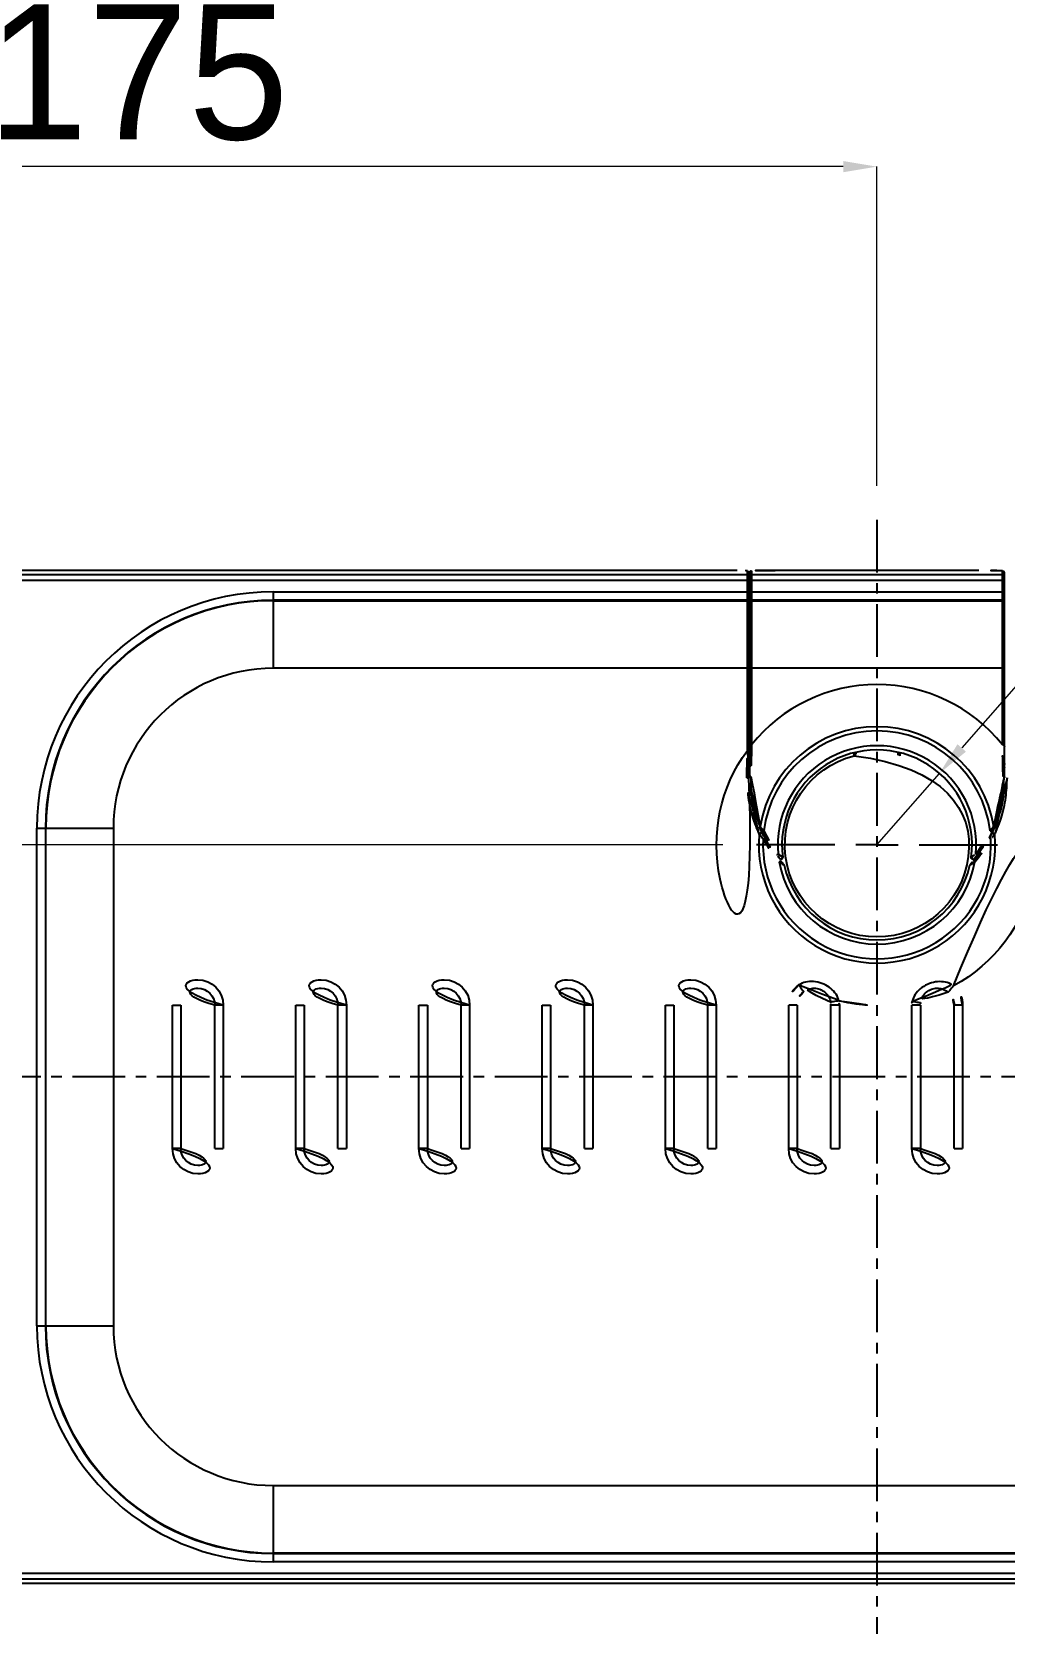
# Model space of a CAD drawing. Extents: x 16296660632 to 16296674943, y -37409619871 to -37409617133.
# Drawn here: x 16296674210 to 16296674325.2, y -37409617458.1 to -37409617268.4 of the extents above; entities that cross this region are included whole.
import ezdxf

# ---------------------------------------------------------------- set-up
doc = ezdxf.new("R2010")
doc.units = 0
doc.header["$LTSCALE"] = 10
doc.header["$MEASUREMENT"] = 0
doc.header["$PDMODE"] = 3
doc.header["$PDSIZE"] = -10
doc.linetypes.add('CENTER', pattern=[2, 1.25, -0.25, 0.25, -0.25])
doc.layers.get('0').update_dxf_attribs({"linetype": 'CONTINUOUS'})
doc.layers.get('DEFPOINTS').update_dxf_attribs({"linetype": 'CONTINUOUS'})
doc.styles.add('Daelim Dimension', font='\x7f\x7f\x7f\x7f.TTF')
doc.dimstyles.new('DEFAULT', dxfattribs={"dimscale": 2, "dimtxt": 2, "dimasz": 2, "dimexe": 0, "dimexo": 2, "dimgap": 1, "dimtad": 1, "dimdec": 1, "dimzin": 9, "dimdsep": 46, "dimtxsty": 'Daelim Dimension', "dimcen": 0.5, "dimclrd": 252, "dimclre": 252, "dimclrt": 3, "dimadec": 1, "dimazin": 0, "dimtfac": 1, "dimtdec": 1, "dimtix": 1, "dimtmove": 0, "dimatfit": 3, "dimfxl": 0, "dimtolj": 1, "dimtzin": 1, "dimlwd": 9, "dimlwe": 9, "dimarcsym": 0})

# ---------------------------------------------------------------- blocks, each defined once
blk = doc.blocks.new('*D10')
at = {"color": 5, "lineweight": 9, "ltscale": 0.5}
for p, q in [((16296674079.221901, -37409617332.174347), (16296674079.221901, -37409617268.644524)), ((16296674161.03783, -37409617332.174347), (16296674079.221901, -37409617332.174347)), ((16296674079.221901, -37409617360.685577), (16296674079.221901, -37409617336.174347)), ((16296674291.77998, -37409617364.685577), (16296674079.221901, -37409617364.685577))]:
    blk.add_line(p, q, dxfattribs=at)
at = {"color": 5, "ltscale": 0.5}
for points in [[(16296674078.555229, -37409617336.174347), (16296674079.888571, -37409617336.174347), (16296674079.221901, -37409617332.174347)], [(16296674078.555229, -37409617360.685577), (16296674079.888571, -37409617360.685577), (16296674079.221901, -37409617364.685577)]]:
    blk.add_solid(points, dxfattribs=at)
at = {"layer": 'DEFPOINTS', "color": 0, "ltscale": 0.5}
for p in [(16296674079.221901, -37409617332.174347), (16296674165.03783, -37409617332.174347), (16296674295.77998, -37409617364.685577)]:
    blk.add_point(p, dxfattribs=at)
at = {"color": 7, "ltscale": 0.5, "insert": (16296674058.978701, -37409617293.37413), "char_height": 16, "attachment_point": 2, "rotation": 90, "style": 'Daelim Dimension'}
blk.add_mtext('\\A1;32.5', dxfattribs=at)
blk = doc.blocks.new('*D11')
at = {"color": 5, "lineweight": 9, "ltscale": 0.5}
for p, q in [((16296674135.0424, -37409617358.169769), (16296674135.0424, -37409617284.343979)), ((16296674306.02998, -37409617284.343979), (16296674139.0424, -37409617284.343979)), ((16296674310.02998, -37409617322.165466), (16296674310.02998, -37409617284.343979))]:
    blk.add_line(p, q, dxfattribs=at)
at = {"color": 5, "ltscale": 0.5}
for points in [[(16296674139.0424, -37409617283.677307), (16296674139.0424, -37409617285.010643), (16296674135.0424, -37409617284.343979)], [(16296674306.02998, -37409617283.677307), (16296674306.02998, -37409617285.010643), (16296674310.02998, -37409617284.343979)]]:
    blk.add_solid(points, dxfattribs=at)
at = {"layer": 'DEFPOINTS', "color": 0, "ltscale": 0.5}
for p in [(16296674135.0424, -37409617284.343979), (16296674310.02998, -37409617326.165466), (16296674135.0424, -37409617362.169769)]:
    blk.add_point(p, dxfattribs=at)
at = {"color": 7, "ltscale": 0.5, "insert": (16296674222.53619, -37409617265.107933), "char_height": 16, "attachment_point": 2, "style": 'Daelim Dimension'}
blk.add_mtext('\\A1;175', dxfattribs=at)
blk = doc.blocks.new('*D13')
at = {"color": 5, "lineweight": 9, "ltscale": 0.5}
for p, q in [((16296674391.769091, -37409617271.097847), (16296674320.061729, -37409617353.199654)), ((16296674310.029961, -37409617364.685577), (16296674317.43045, -37409617356.212341))]:
    blk.add_line(p, q, dxfattribs=at)
at = {"color": 5, "ltscale": 0.5}
blk.add_solid([(16296674319.55961, -37409617352.761101), (16296674320.563841, -37409617353.638191), (16296674317.43045, -37409617356.212341)], dxfattribs=at)
at = {"layer": 'DEFPOINTS', "color": 0, "ltscale": 0.5}
for p in [(16296674317.43045, -37409617356.212341), (16296674310.029961, -37409617364.685577)]:
    blk.add_point(p, dxfattribs=at)
at = {"color": 7, "ltscale": 0.5, "insert": (16296674336.7803, -37409617303.284439), "char_height": 16, "attachment_point": 1, "rotation": 48.86616983, "style": 'Daelim Dimension'}
blk.add_mtext('\\A1;R11.3', dxfattribs=at)

msp = doc.modelspace()

# ---------------------------------------------------------------- linework, layer by layer
at = {"color": 1, "linetype": 'CENTER', "ltscale": 0.5}
for p, q in [((16296674310.02998, -37409617326.165466), (16296674310.02998, -37409617458.149483)), ((16296674491.01755, -37409617392.157471), (16296674129.0424, -37409617392.157471))]:
    msp.add_line(p, q, dxfattribs=at)
at = {"color": 7, "linetype": 'Continuous', "lineweight": 25}
for p, q in [((16296674293.48934, -37409617332.174347), (16296674165.03783, -37409617332.174347)), ((16296674165.53706, -37409617332.673553), (16296674294.679979, -37409617332.673553)), ((16296674293.48934, -37409617332.174347), (16296674293.494261, -37409617332.174408)), ((16296674294.679979, -37409617332.673553), (16296674294.679979, -37409617332.214317)), ((16296674294.679979, -37409617333.373459), (16296674294.679979, -37409617332.673553)), ((16296674294.879971, -37409617332.414307), (16296674294.879971, -37409617332.873543)), ((16296674294.97998, -37409617332.873543), (16296674294.97998, -37409617332.414307)), ((16296674295.179979, -37409617332.214317), (16296674295.179979, -37409617332.673553)), ((16296674295.179979, -37409617332.673553), (16296674295.179979, -37409617333.373459)), ((16296674295.179979, -37409617332.673553), (16296674324.879971, -37409617332.673553)), ((16296674322.079969, -37409617332.165466), (16296674297.97998, -37409617332.165466)), ((16296674324.879971, -37409617332.673553), (16296674324.879971, -37409617332.214317)), ((16296674324.879971, -37409617333.373459), (16296674324.879971, -37409617332.673553)), ((16296674325.079969, -37409617332.414307), (16296674325.079969, -37409617332.873543)), ((16296674294.679979, -37409617333.373459), (16296674165.53706, -37409617333.373459)), ((16296674294.679979, -37409617333.373459), (16296674294.879971, -37409617333.373459)), ((16296674294.679979, -37409617334.702881), (16296674294.679979, -37409617333.373459)), ((16296674294.879971, -37409617332.873543), (16296674294.879971, -37409617333.373459)), ((16296674294.879971, -37409617333.373459), (16296674294.879971, -37409617334.702881)), ((16296674294.97998, -37409617333.373459), (16296674294.97998, -37409617332.873543)), ((16296674294.97998, -37409617334.702881), (16296674294.97998, -37409617333.373459)), ((16296674295.179979, -37409617333.373459), (16296674294.97998, -37409617333.373459)), ((16296674295.179979, -37409617333.373459), (16296674295.179979, -37409617334.702881)), ((16296674324.879971, -37409617333.373459), (16296674295.179979, -37409617333.373459)), ((16296674324.879971, -37409617334.702881), (16296674324.879971, -37409617333.373459)), ((16296674324.879971, -37409617333.373459), (16296674325.079969, -37409617333.373459)), ((16296674325.079969, -37409617332.873543), (16296674325.079969, -37409617333.373459)), ((16296674325.079969, -37409617333.373459), (16296674325.079969, -37409617334.702881)), ((16296674238.553619, -37409617334.702881), (16296674238.553619, -37409617335.702728)), ((16296674238.553619, -37409617334.702881), (16296674294.679979, -37409617334.702881)), ((16296674294.679979, -37409617335.702728), (16296674238.553619, -37409617335.702728)), ((16296674238.553619, -37409617335.757812), (16296674238.553619, -37409617335.702728)), ((16296674238.553619, -37409617335.757812), (16296674294.679979, -37409617335.757812)), ((16296674238.553619, -37409617335.757812), (16296674238.553619, -37409617343.756622)), ((16296674294.679979, -37409617335.702728), (16296674294.679979, -37409617334.702881)), ((16296674294.679979, -37409617334.702881), (16296674294.879971, -37409617334.702881)), ((16296674294.679979, -37409617335.757812), (16296674294.679979, -37409617335.702728)), ((16296674294.679979, -37409617343.756622), (16296674294.679979, -37409617335.757812)), ((16296674294.879971, -37409617334.702881), (16296674294.879971, -37409617335.502747)), ((16296674294.879971, -37409617335.502747), (16296674294.879971, -37409617335.557861)), ((16296674294.879971, -37409617335.557861), (16296674294.879971, -37409617343.756622)), ((16296674294.97998, -37409617335.502747), (16296674294.97998, -37409617334.702881)), ((16296674295.179979, -37409617334.702881), (16296674294.97998, -37409617334.702881)), ((16296674294.97998, -37409617335.557861), (16296674294.97998, -37409617335.502747)), ((16296674294.97998, -37409617343.756622), (16296674294.97998, -37409617335.557861)), ((16296674295.179979, -37409617334.702881), (16296674324.879971, -37409617334.702881)), ((16296674295.179979, -37409617334.702881), (16296674295.179979, -37409617335.702728)), ((16296674324.879971, -37409617335.702728), (16296674295.179979, -37409617335.702728)), ((16296674295.179979, -37409617335.702728), (16296674295.179979, -37409617335.757812)), ((16296674295.179979, -37409617335.757812), (16296674324.879971, -37409617335.757812)), ((16296674295.179979, -37409617335.757812), (16296674295.179979, -37409617343.756622)), ((16296674324.879971, -37409617335.702728), (16296674324.879971, -37409617334.702881)), ((16296674324.879971, -37409617334.702881), (16296674325.079969, -37409617334.702881)), ((16296674324.879971, -37409617335.757812), (16296674324.879971, -37409617335.702728)), ((16296674324.879971, -37409617343.756622), (16296674324.879971, -37409617335.757812)), ((16296674325.079969, -37409617334.702881), (16296674325.079969, -37409617335.502747)), ((16296674325.079969, -37409617335.502747), (16296674325.079969, -37409617335.557861)), ((16296674325.079969, -37409617335.557861), (16296674325.079969, -37409617343.756622)), ((16296674294.97998, -37409617338.951874), (16296674294.879971, -37409617338.951874)), ((16296674325.079969, -37409617338.951874), (16296674325.179979, -37409617338.951874)), ((16296674294.679979, -37409617343.756622), (16296674238.553619, -37409617343.756622)), ((16296674294.679979, -37409617343.756622), (16296674294.879971, -37409617343.756622)), ((16296674294.679979, -37409617353.488342), (16296674294.679979, -37409617343.756622)), ((16296674294.97998, -37409617342.661324), (16296674294.879971, -37409617342.661324)), ((16296674294.879971, -37409617343.756622), (16296674294.879971, -37409617353.488342)), ((16296674295.179979, -37409617343.756622), (16296674294.97998, -37409617343.756622)), ((16296674294.97998, -37409617352.833252), (16296674294.97998, -37409617343.756622)), ((16296674324.879971, -37409617343.756622), (16296674295.179979, -37409617343.756622)), ((16296674295.179979, -37409617343.756622), (16296674295.179979, -37409617352.833252)), ((16296674324.879971, -37409617343.756622), (16296674325.079969, -37409617343.756622)), ((16296674324.879971, -37409617352.833252), (16296674324.879971, -37409617343.756622)), ((16296674325.079969, -37409617342.661324), (16296674325.179979, -37409617342.661324)), ((16296674325.079969, -37409617343.756622), (16296674325.079969, -37409617352.833252)), ((16296674294.679979, -37409617353.488342), (16296674294.879971, -37409617353.488342)), ((16296674294.879971, -37409617353.488342), (16296674294.879971, -37409617356.754242)), ((16296674295.179979, -37409617352.833252), (16296674294.97998, -37409617352.833252)), ((16296674294.97998, -37409617356.618874), (16296674294.97998, -37409617352.833252)), ((16296674324.879971, -37409617352.833252), (16296674325.079969, -37409617352.833252)), ((16296674325.079969, -37409617352.833252), (16296674325.079969, -37409617356.618874)), ((16296674307.37862, -37409617354.112953), (16296674307.329981, -37409617354.125259)), ((16296674307.52998, -37409617353.716858), (16296674307.52998, -37409617353.918953)), ((16296674312.52998, -37409617353.918953), (16296674312.52998, -37409617353.716858)), ((16296674312.729971, -37409617354.125259), (16296674312.68133, -37409617354.112953)), ((16296674324.656549, -37409617360.839752), (16296674324.59436, -37409617360.610573)), ((16296674324.75893, -37409617360.464737), (16296674324.680189, -37409617360.199051)), ((16296674210.57093, -37409617362.685547), (16296674211.570789, -37409617362.685547)), ((16296674210.57093, -37409617421.63826), (16296674210.57093, -37409617362.685547)), ((16296674211.570789, -37409617362.685547), (16296674211.570789, -37409617421.63826)), ((16296674211.625891, -37409617362.685547), (16296674211.570789, -37409617362.685547)), ((16296674211.625891, -37409617421.63826), (16296674211.625891, -37409617362.685547)), ((16296674211.625891, -37409617362.685547), (16296674219.62466, -37409617362.685547)), ((16296674219.62466, -37409617362.685547), (16296674219.62466, -37409617421.63826)), ((16296674226.62466, -37409617400.661903), (16296674226.62466, -37409617383.661911)), ((16296674226.62466, -37409617383.661911), (16296674227.62466, -37409617383.661911)), ((16296674227.62466, -37409617383.661911), (16296674227.62466, -37409617400.661903)), ((16296674232.62466, -37409617383.661911), (16296674231.62466, -37409617383.661911)), ((16296674231.62466, -37409617400.661903), (16296674231.62466, -37409617383.661911)), ((16296674232.62466, -37409617383.661911), (16296674232.62466, -37409617400.661903)), ((16296674241.214439, -37409617400.661903), (16296674241.214439, -37409617383.661911)), ((16296674241.214439, -37409617383.661911), (16296674242.214439, -37409617383.661911)), ((16296674242.214439, -37409617383.661911), (16296674242.214439, -37409617400.661903)), ((16296674247.21443, -37409617383.661911), (16296674246.21443, -37409617383.661911)), ((16296674246.21443, -37409617400.661903), (16296674246.21443, -37409617383.661911)), ((16296674247.21443, -37409617383.661911), (16296674247.21443, -37409617400.661903)), ((16296674255.804211, -37409617400.661903), (16296674255.804211, -37409617383.661911)), ((16296674255.804211, -37409617383.661911), (16296674256.804211, -37409617383.661911)), ((16296674256.804211, -37409617383.661911), (16296674256.804211, -37409617400.661903)), ((16296674261.804211, -37409617383.661911), (16296674260.804211, -37409617383.661911)), ((16296674260.804211, -37409617400.661903), (16296674260.804211, -37409617383.661911)), ((16296674261.804211, -37409617383.661911), (16296674261.804211, -37409617400.661903)), ((16296674270.39397, -37409617400.661903), (16296674270.39397, -37409617383.661911)), ((16296674270.39397, -37409617383.661911), (16296674271.39398, -37409617383.661911)), ((16296674271.39398, -37409617383.661911), (16296674271.39398, -37409617400.661903)), ((16296674276.39398, -37409617383.661911), (16296674275.39398, -37409617383.661911)), ((16296674275.39398, -37409617400.661903), (16296674275.39398, -37409617383.661911)), ((16296674276.39398, -37409617383.661911), (16296674276.39398, -37409617400.661903)), ((16296674284.983749, -37409617400.661903), (16296674284.983749, -37409617383.661911)), ((16296674284.983749, -37409617383.661911), (16296674285.983749, -37409617383.661911)), ((16296674285.983749, -37409617383.661911), (16296674285.983749, -37409617400.661903)), ((16296674290.983749, -37409617383.661911), (16296674289.983761, -37409617383.661911)), ((16296674289.983761, -37409617400.661903), (16296674289.983761, -37409617383.661911)), ((16296674290.983749, -37409617383.661911), (16296674290.983749, -37409617400.661903)), ((16296674299.573521, -37409617400.661903), (16296674299.573521, -37409617383.661911)), ((16296674300.573521, -37409617383.661911), (16296674299.573521, -37409617383.661911)), ((16296674300.573521, -37409617383.661911), (16296674300.573521, -37409617400.661903)), ((16296674305.573521, -37409617383.661911), (16296674304.573521, -37409617383.661911)), ((16296674304.573521, -37409617400.661903), (16296674304.573521, -37409617383.661911)), ((16296674305.573521, -37409617383.661911), (16296674305.573521, -37409617400.661903)), ((16296674314.1633, -37409617400.661903), (16296674314.1633, -37409617383.661911)), ((16296674315.1633, -37409617383.661911), (16296674314.1633, -37409617383.661911)), ((16296674315.1633, -37409617383.661911), (16296674315.1633, -37409617400.661903)), ((16296674320.1633, -37409617383.661911), (16296674319.16329, -37409617383.661911)), ((16296674319.16329, -37409617400.661903), (16296674319.16329, -37409617383.661911)), ((16296674320.1633, -37409617383.661911), (16296674320.1633, -37409617400.661903)), ((16296674227.62466, -37409617400.661903), (16296674226.62466, -37409617400.661903)), ((16296674231.62466, -37409617400.661903), (16296674232.62466, -37409617400.661903)), ((16296674242.214439, -37409617400.661903), (16296674241.214439, -37409617400.661903)), ((16296674246.21443, -37409617400.661903), (16296674247.21443, -37409617400.661903)), ((16296674256.804211, -37409617400.661903), (16296674255.804211, -37409617400.661903)), ((16296674260.804211, -37409617400.661903), (16296674261.804211, -37409617400.661903)), ((16296674271.39398, -37409617400.661903), (16296674270.39397, -37409617400.661903)), ((16296674275.39398, -37409617400.661903), (16296674276.39398, -37409617400.661903)), ((16296674285.983749, -37409617400.661903), (16296674284.983749, -37409617400.661903)), ((16296674289.983761, -37409617400.661903), (16296674290.983749, -37409617400.661903)), ((16296674300.573521, -37409617400.661903), (16296674299.573521, -37409617400.661903)), ((16296674304.573521, -37409617400.661903), (16296674305.573521, -37409617400.661903)), ((16296674315.1633, -37409617400.661903), (16296674314.1633, -37409617400.661903)), ((16296674319.16329, -37409617400.661903), (16296674320.1633, -37409617400.661903)), ((16296674210.57093, -37409617421.63826), (16296674211.570789, -37409617421.63826)), ((16296674211.625891, -37409617421.63826), (16296674211.570789, -37409617421.63826)), ((16296674211.625891, -37409617421.63826), (16296674219.62466, -37409617421.63826)), ((16296674238.553619, -37409617440.56723), (16296674238.553619, -37409617448.56601)), ((16296674238.553619, -37409617440.56723), (16296674454.510889, -37409617440.56723)), ((16296674238.553619, -37409617448.56601), (16296674238.553619, -37409617448.621117)), ((16296674454.510889, -37409617448.56601), (16296674238.553619, -37409617448.56601)), ((16296674238.553619, -37409617448.621117), (16296674238.553619, -37409617449.620972)), ((16296674238.553619, -37409617448.621117), (16296674454.510889, -37409617448.621117)), ((16296674454.510889, -37409617449.620972), (16296674238.553619, -37409617449.620972)), ((16296674165.03783, -37409617452.149483), (16296674455.02212, -37409617452.149483)), ((16296674165.53706, -37409617450.950378), (16296674454.5229, -37409617450.950378)), ((16296674454.5229, -37409617451.650269), (16296674165.53706, -37409617451.650269))]:
    msp.add_line(p, q, dxfattribs=at)
at = {"color": 8, "linetype": 'Continuous', "lineweight": 25}
for p, q in [((16296674307.329981, -37409617354.125259), (16296674307.329981, -37409617353.764359)), ((16296674312.729971, -37409617353.764359), (16296674312.729971, -37409617354.125259)), ((16296674324.7682, -37409617360.497528), (16296674324.684681, -37409617360.21405))]:
    msp.add_line(p, q, dxfattribs=at)
at = {"color": 1, "linetype": 'CENTER'}
for p, q in [((16296674305.02998, -37409617364.685577), (16296674295.77998, -37409617364.685577)), ((16296674310.02998, -37409617364.685577), (16296674307.52998, -37409617364.685577)), ((16296674310.02998, -37409617364.685577), (16296674312.52998, -37409617364.685577)), ((16296674315.02998, -37409617364.685577), (16296674324.27998, -37409617364.685577))]:
    msp.add_line(p, q, dxfattribs=at)
at = {"color": 7, "linetype": 'Continuous', "lineweight": 25, "flags": 128}
for points in [[(16296674296.632561, -37409617363.02446), (16296674296.597361, -37409617363.04129), (16296674296.563511, -37409617363.057457), (16296674296.53232, -37409617363.072388), (16296674296.504971, -37409617363.085449), (16296674296.48254, -37409617363.096191), (16296674296.46586, -37409617363.104156), (16296674296.455589, -37409617363.10907), (16296674296.45212, -37409617363.110718)], [(16296674323.427389, -37409617363.02446), (16296674323.462589, -37409617363.04129), (16296674323.496441, -37409617363.057457), (16296674323.52763, -37409617363.072388), (16296674323.554979, -37409617363.085449), (16296674323.577419, -37409617363.096191), (16296674323.59409, -37409617363.104156), (16296674323.604361, -37409617363.10907), (16296674323.60783, -37409617363.110718)], [(16296674324.188459, -37409617362.354736), (16296674324.18358, -37409617362.325256), (16296674324.1441, -37409617362.09964)], [(16296674296.549471, -37409617363.960403), (16296674296.583719, -37409617363.941727), (16296674296.61668, -37409617363.923782), (16296674296.647039, -37409617363.907257), (16296674296.67367, -37409617363.892761), (16296674296.695499, -37409617363.880859), (16296674296.71174, -37409617363.87204), (16296674296.721729, -37409617363.866577), (16296674296.725109, -37409617363.864754)], [(16296674323.334841, -37409617363.864754), (16296674323.338221, -37409617363.866577), (16296674323.348209, -37409617363.87204), (16296674323.364441, -37409617363.880859), (16296674323.38628, -37409617363.892761), (16296674323.412901, -37409617363.907257), (16296674323.44327, -37409617363.923782), (16296674323.476219, -37409617363.941727), (16296674323.510481, -37409617363.960403)], [(16296674298.32951, -37409617365.763344), (16296674298.298771, -37409617365.787354), (16296674298.269199, -37409617365.810463), (16296674298.241961, -37409617365.831757), (16296674298.218081, -37409617365.850418), (16296674298.19849, -37409617365.865723), (16296674298.18392, -37409617365.877113), (16296674298.17495, -37409617365.884117), (16296674298.17193, -37409617365.88649)], [(16296674298.453819, -37409617366.69928), (16296674298.48325, -37409617366.67366), (16296674298.511539, -37409617366.649017), (16296674298.537621, -37409617366.626312), (16296674298.560471, -37409617366.606407), (16296674298.579229, -37409617366.590073), (16296674298.59317, -37409617366.577942), (16296674298.601749, -37409617366.570473), (16296674298.604639, -37409617366.567932)], [(16296674321.455311, -37409617366.567932), (16296674321.4582, -37409617366.570473), (16296674321.46678, -37409617366.577942), (16296674321.480721, -37409617366.590073), (16296674321.499479, -37409617366.606407), (16296674321.522341, -37409617366.626312), (16296674321.54842, -37409617366.649017), (16296674321.57671, -37409617366.67366), (16296674321.606131, -37409617366.69928)], [(16296674321.73045, -37409617365.763344), (16296674321.761181, -37409617365.787354), (16296674321.790751, -37409617365.810463), (16296674321.817989, -37409617365.831757), (16296674321.841869, -37409617365.850418), (16296674321.861469, -37409617365.865723), (16296674321.87602, -37409617365.877113), (16296674321.884991, -37409617365.884117), (16296674321.88802, -37409617365.88649)], [(16296674300.761049, -37409617381.271301), (16296674300.87891, -37409617381.426758), (16296674300.99226, -37409617381.576263), (16296674301.09671, -37409617381.714043), (16296674301.188259, -37409617381.834793), (16296674301.26339, -37409617381.933868), (16296674301.319229, -37409617382.007538), (16296674301.3536, -37409617382.052872), (16296674301.3652, -37409617382.068176)], [(16296674319.10726, -37409617381.376953), (16296674318.98085, -37409617381.525543), (16296674318.85928, -37409617381.668442), (16296674318.747259, -37409617381.80011), (16296674318.649059, -37409617381.915543), (16296674318.56848, -37409617382.010246), (16296674318.5086, -37409617382.080627), (16296674318.471729, -37409617382.123993), (16296674318.45927, -37409617382.138611)], [(16296674305.528589, -37409617383.144638), (16296674305.33643, -37409617383.178284), (16296674305.15164, -37409617383.210632), (16296674304.98134, -37409617383.240417), (16296674304.832081, -37409617383.266571), (16296674304.70957, -37409617383.28801), (16296674304.618549, -37409617383.30394), (16296674304.5625, -37409617383.313751), (16296674304.54356, -37409617383.317047)], [(16296674314.19553, -37409617383.223297), (16296674314.388531, -37409617383.251846), (16296674314.5741, -37409617383.279266), (16296674314.745131, -37409617383.304527), (16296674314.895029, -37409617383.326691), (16296674315.018061, -37409617383.344856), (16296674315.10948, -37409617383.358398), (16296674315.16577, -37409617383.366699), (16296674315.18478, -37409617383.369507)]]:
    msp.add_lwpolyline(points, dxfattribs=at)
at = {"color": 7, "linetype": 'Continuous', "lineweight": 25}
for centre, radius, start, end in [((16296674294.679991, -37409617332.414337), 0.199989, 0.00553701, 90.00415276), ((16296674294.679991, -37409617332.873573), 0.199989, 0.00524559, 90.00422561), ((16296674295.17996, -37409617332.414337), 0.199981, 89.99584724, 179.99650294), ((16296674295.17996, -37409617332.873543), 0.199981, 89.99577439, 179.99650294), ((16296674324.879999, -37409617332.414337), 0.199981, 0.00349706, 90.00524559), ((16296674324.879999, -37409617332.873543), 0.199981, 0.00349706, 90.00531844), ((16296674238.553631, -37409617362.685547), 27.982697, 90, 180), ((16296674238.553631, -37409617362.685547), 26.98285, 90, 180), ((16296674238.553631, -37409617362.685547), 26.927743, 90, 180), ((16296674294.679991, -37409617335.502724), 0.199989, 269.99577439, 359.99475441), ((16296674294.679991, -37409617335.557831), 0.199989, 269.99577439, 359.99475441), ((16296674295.17996, -37409617335.502724), 0.199981, 180.00349706, 270.00422561), ((16296674295.17996, -37409617335.557831), 0.199981, 180.00349706, 270.00422561), ((16296674324.879999, -37409617335.502724), 0.199981, 269.99468156, 359.99650294), ((16296674324.879999, -37409617335.557831), 0.199981, 269.99468156, 359.99650294), ((16296674238.553631, -37409617362.685547), 18.928961, 90, 180), ((16296674310.02998, -37409617364.685577), 19, 38.59486211, 141.40513789), ((16296674310.02998, -37409617364.685577), 14, 9.04182937, 170.95817063), ((16296674310.02998, -37409617364.685577), 13.5, 7.06797737, 172.93202263), ((16296674310.02998, -37409617364.685577), 19, 143.89086598, 240.80140659), ((16296674310.02998, -37409617364.685577), 11.75, 354.7371044, 185.2628956), ((16296674310.02998, -37409617364.685577), 11.25, 352.42606825, 187.57393175), ((16296674310.02998, -37409617364.685577), 19, 298.53873209, 36.10913402), ((16296674317.02998, -37409617358.870911), 10, 35.41268009, 37.30209383), ((16296674310.02998, -37409617364.685577), 10.9, 104.34186509, 75.65813491), ((16296674307.329981, -37409617353.918953), 0.2, 284.07808605, 0), ((16296674312.729971, -37409617353.918953), 0.2, 180, 255.92191395), ((16296674295.087971, -37409617356.745064), 0.166108, 82.73234957, 130.55233209), ((16296674324.971979, -37409617356.745087), 0.166125, 49.45024397, 97.26616816), ((16296674310.02998, -37409617364.685577), 17.1, 27.63396216, 28.97888015), ((16296674296.401461, -37409617362.516823), 0.2, 170.95817063, 203.40143632), ((16296674310.02998, -37409617356.618874), 15.05, 205.55329834, 218.00933032), ((16296674310.02998, -37409617356.618874), 14.85, 205.55329834, 218.00933032), ((16296674310.02998, -37409617356.618874), 14.85, 321.99066968, 334.44670166), ((16296674310.02998, -37409617356.618874), 15.05, 321.99066968, 334.44670166), ((16296674323.658489, -37409617362.516823), 0.2, 336.59856368, 9.04182937), ((16296674310.02998, -37409617364.685577), 14, 174.87493478, 5.12506522), ((16296674296.28516, -37409617363.452759), 0.2, 26.43651539, 174.87493478), ((16296674310.02998, -37409617364.685577), 13.5, 176.92081424, 3.07918576), ((16296674310.02998, -37409617356.618874), 15.35, 208.57293291, 221.04926317), ((16296674310.02998, -37409617356.618874), 15.15, 208.57293291, 221.04926317), ((16296674310.02998, -37409617356.618874), 15.15, 318.95073683, 331.42706709), ((16296674310.02998, -37409617356.618874), 15.35, 318.95073683, 331.42706709), ((16296674323.774799, -37409617363.452759), 0.2, 5.12506522, 153.56348461), ((16296674310.02998, -37409617364.685577), 11.75, 189.86815377, 350.13184623), ((16296674298.679871, -37409617366.194733), 0.2, 220.15383148, 7.57393175), ((16296674321.380079, -37409617366.194733), 0.2, 172.42606825, 319.84616852), ((16296674298.844101, -37409617367.130676), 0.2, 12.33028636, 43.22059202), ((16296674310.02998, -37409617364.685577), 11.25, 192.33028636, 347.66971364), ((16296674321.215851, -37409617367.130676), 0.2, 136.77940798, 167.66971364), ((16296674229.62466, -37409617383.661911), 3, 0, 180), ((16296674229.62466, -37409617383.661911), 2, 0, 180), ((16296674244.214439, -37409617383.661911), 3, 0, 180), ((16296674244.214439, -37409617383.661911), 2, 0, 180), ((16296674258.804211, -37409617383.661911), 3, 0, 180), ((16296674258.804211, -37409617383.661911), 2, 0, 180), ((16296674273.39398, -37409617383.661911), 3, 0, 180), ((16296674273.39398, -37409617383.661911), 2, 0, 180), ((16296674287.983749, -37409617383.661911), 3, 0, 180), ((16296674287.983749, -37409617383.661911), 2, 0, 180), ((16296674302.573521, -37409617383.661911), 3, 127.16814009, 180), ((16296674302.573521, -37409617383.661911), 2, 127.16814009, 180), ((16296674317.1633, -37409617383.661911), 3, 0, 49.60978382), ((16296674302.573521, -37409617383.661911), 2, 0, 9.9288093), ((16296674310.02998, -37409617364.685577), 19, 256.29538856, 282.66442642), ((16296674302.573521, -37409617383.661911), 3, 0, 9.9288093), ((16296674317.1633, -37409617383.661911), 3, 171.59325294, 180), ((16296674317.1633, -37409617383.661911), 2, 171.59325294, 180), ((16296674317.1633, -37409617383.661911), 2, 0, 49.60978382), ((16296674229.62466, -37409617400.661903), 3, 180, 0), ((16296674229.62466, -37409617400.661903), 2, 180, 0), ((16296674244.214439, -37409617400.661903), 3, 180, 0), ((16296674244.214439, -37409617400.661903), 2, 180, 0), ((16296674258.804211, -37409617400.661903), 3, 180, 0), ((16296674258.804211, -37409617400.661903), 2, 180, 0), ((16296674273.39398, -37409617400.661903), 3, 180, 0), ((16296674273.39398, -37409617400.661903), 2, 180, 0), ((16296674287.983749, -37409617400.661903), 3, 180, 0), ((16296674287.983749, -37409617400.661903), 2, 180, 0), ((16296674302.573521, -37409617400.661903), 3, 180, 0), ((16296674302.573521, -37409617400.661903), 2, 180, 0), ((16296674317.1633, -37409617400.661903), 3, 180, 0), ((16296674317.1633, -37409617400.661903), 2, 180, 0), ((16296674238.553631, -37409617421.63826), 27.982697, 180, 270), ((16296674238.553631, -37409617421.63826), 26.98285, 180, 270), ((16296674238.553631, -37409617421.63826), 26.927743, 180, 270), ((16296674238.553631, -37409617421.63826), 18.928961, 180, 270)]:
    msp.add_arc(centre, radius, start, end, dxfattribs=at)
at = {"color": 8, "linetype": 'Continuous', "lineweight": 25}
for centre, radius, start, end in [((16296674310.303591, -37409617364.685577), 17.9, 148.47892573, 149.50307159), ((16296674316.756359, -37409617358.870911), 9.2, 23.70757595, 26.83909819), ((16296674309.756359, -37409617364.685577), 17.9, 30.49692841, 31.4820891)]:
    msp.add_arc(centre, radius, start, end, dxfattribs=at)
at = {"color": 7, "linetype": 'Continuous', "lineweight": 25}
for centre, start_param, end_param in [((16296674291.879971, -37409617332.214317), 0, 0.9584681663), ((16296674297.97998, -37409617332.214317), 1.5707963268, 3.1415926536), ((16296674322.079969, -37409617332.214317), 0, 1.5707963268)]:
    msp.add_ellipse(centre, major_axis=(2.8, 0), ratio=0.0174550649, start_param=start_param, end_param=end_param, dxfattribs=at)
for points, knots in [([(16296674295.179979, -37409617352.833252), (16296674295.177429, -37409617352.966568), (16296674295.164721, -37409617353.633789), (16296674295.1404, -37409617354.891418), (16296674295.11981, -37409617355.998428), (16296674295.10899, -37409617356.580292)], [0, 0, 0, 0, 0.1059100859, 0.5300526821, 1, 1, 1, 1]), ([(16296674324.95097, -37409617356.580292), (16296674324.94857, -37409617356.449547), (16296674324.936581, -37409617355.795532), (16296674324.91287, -37409617354.550957), (16296674324.89131, -37409617353.425262), (16296674324.879971, -37409617352.833252)], [0, 0, 0, 0, 0.10590922194, 0.52978471482, 1, 1, 1, 1]), ([(16296674294.62114, -37409617356.723846), (16296674294.62344, -37409617356.592041), (16296674294.63493, -37409617355.93277), (16296674294.6546, -37409617354.855293), (16296674294.672239, -37409617353.905029), (16296674294.679979, -37409617353.488342)], [0, 0, 0, 0, 0.1230430627, 0.6154569852, 1, 1, 1, 1]), ([(16296674294.62114, -37409617356.723846), (16296674294.636339, -37409617356.723267), (16296674294.666731, -37409617356.722137), (16296674294.713909, -37409617356.72261), (16296674294.75901, -37409617356.724701), (16296674294.79987, -37409617356.728416), (16296674294.83424, -37409617356.733551), (16296674294.860029, -37409617356.739777), (16296674294.87681, -37409617356.746803), (16296674294.87892, -37409617356.75177), (16296674294.879971, -37409617356.754242)], [0, 0, 0, 0, 0.1249936888, 0.2499933752, 0.3749933377, 0.5000008036, 0.6249917598, 0.74999378, 0.8749924491, 1, 1, 1, 1]), ([(16296674296.217911, -37409617362.596252), (16296674296.213779, -37409617362.586746), (16296674296.201639, -37409617362.558807), (16296674296.051649, -37409617362.207367), (16296674295.720831, -37409617361.336143), (16296674295.33334, -37409617359.983719), (16296674295.041309, -37409617358.350189), (16296674295.000429, -37409617357.196297), (16296674294.97998, -37409617356.618874)], [0, 0, 0, 0, 0.0636811094, 0.1873665958, 0.3565036694, 0.5733586778, 0.7864950211, 1, 1, 1, 1]), ([(16296674295.10899, -37409617356.580292), (16296674295.11722, -37409617357.138809), (16296674295.133909, -37409617358.271667), (16296674295.389669, -37409617359.883392), (16296674295.742029, -37409617361.228554), (16296674296.04842, -37409617362.096008), (16296674296.188749, -37409617362.447952), (16296674296.2001, -37409617362.475891), (16296674296.203951, -37409617362.485382)], [0, 0, 0, 0, 0.2115127414, 0.429020942, 0.6463336832, 0.814808925, 0.9371812061, 1, 1, 1, 1]), ([(16296674323.856001, -37409617362.485382), (16296674323.869579, -37409617362.452301), (16296674323.89674, -37409617362.386063), (16296674324.11751, -37409617361.8125), (16296674324.508671, -37409617360.600601), (16296674324.905569, -37409617358.735397), (16296674324.93697, -37409617357.244926), (16296674324.95097, -37409617356.580292)], [0, 0, 0, 0, 0.1177656116, 0.2358386941, 0.4339792914, 0.7475901267, 1, 1, 1, 1]), ([(16296674325.079969, -37409617356.618874), (16296674325.053011, -37409617357.295357), (16296674324.992491, -37409617358.814034), (16296674324.547159, -37409617360.704193), (16296674324.122311, -37409617361.923126), (16296674323.885481, -37409617362.497192), (16296674323.856541, -37409617362.563202), (16296674323.842039, -37409617362.596252)], [0, 0, 0, 0, 0.2508995878, 0.5632184429, 0.7616428953, 0.8806854755, 1, 1, 1, 1]), ([(16296674325.438259, -37409617356.725616), (16296674325.409611, -37409617357.514893), (16296674325.34804, -37409617359.211983), (16296674324.823231, -37409617361.309479), (16296674324.313801, -37409617362.681267), (16296674324.0233, -37409617363.330887), (16296674323.989281, -37409617363.402649), (16296674323.974001, -37409617363.434891)], [0, 0, 0, 0, 0.2682339371, 0.576751178, 0.7680721651, 0.8957917384, 1, 1, 1, 1]), ([(16296674296.085951, -37409617363.434891), (16296674296.07066, -37409617363.402649), (16296674296.036659, -37409617363.330887), (16296674295.74614, -37409617362.681267), (16296674295.236719, -37409617361.309479), (16296674294.71191, -37409617359.211983), (16296674294.65033, -37409617357.514893), (16296674294.6217, -37409617356.725616)], [0, 0, 0, 0, 0.1042082246, 0.231927875, 0.4232488521, 0.7317660769, 1, 1, 1, 1]), ([(16296674323.59572, -37409617363.363708), (16296674323.61138, -37409617363.332581), (16296674323.646049, -37409617363.263687), (16296674323.945129, -37409617362.635269), (16296674324.478519, -37409617361.294708), (16296674325.044661, -37409617359.224091), (16296674325.136681, -37409617357.536926), (16296674325.179371, -37409617356.754242)], [0, 0, 0, 0, 0.1073958768, 0.2375428557, 0.4295019012, 0.7353383343, 1, 1, 1, 1]), ([(16296674296.09721, -37409617362.554787), (16296674296.114889, -37409617362.600861), (16296674296.23826, -37409617362.922394), (16296674296.41238, -37409617363.251923), (16296674296.44809, -37409617363.328918), (16296674296.464239, -37409617363.363708)], [0, 0, 0, 0, 0.083958232, 0.585846905, 1, 1, 1, 1]), ([(16296674296.203951, -37409617362.485382), (16296674296.205441, -37409617362.487373), (16296674296.208679, -37409617362.491638), (16296674296.238689, -37409617362.531067), (16296674296.305759, -37409617362.618347), (16296674296.43832, -37409617362.788071), (16296674296.561291, -37409617362.937737), (16296674296.632561, -37409617363.02446)], [0, 0, 0, 0, 0.10168978206, 0.21945517811, 0.38246860073, 0.64213275621, 1, 1, 1, 1]), ([(16296674296.45212, -37409617363.110718), (16296674296.4132, -37409617363.028214), (16296674296.3477, -37409617362.889397), (16296674296.27528, -37409617362.727478), (16296674296.23769, -37409617362.641861), (16296674296.220631, -37409617362.602539), (16296674296.21875, -37409617362.59819), (16296674296.217911, -37409617362.596252)], [0, 0, 0, 0, 0.3936592567, 0.6623867252, 0.8157616197, 0.9170935792, 1, 1, 1, 1]), ([(16296674323.427389, -37409617363.02446), (16296674323.48114, -37409617362.959267), (16296674323.562149, -37409617362.861038), (16296674323.666149, -37409617362.730591), (16296674323.7449, -37409617362.630249), (16296674323.8062, -37409617362.550751), (16296674323.84355, -37409617362.501793), (16296674323.855261, -37409617362.486389), (16296674323.85589, -37409617362.485527), (16296674323.856001, -37409617362.485382)], [0, 0, 0, 0, 0.2694165479, 0.4060022095, 0.5669320443, 0.7400838268, 0.8517966318, 0.9721137691, 1, 1, 1, 1]), ([(16296674323.842039, -37409617362.596252), (16296674323.84198, -37409617362.596413), (16296674323.84164, -37409617362.597183), (16296674323.834881, -37409617362.612793), (16296674323.81406, -37409617362.660629), (16296674323.78055, -37409617362.736633), (16296674323.712589, -37409617362.888313), (16296674323.651911, -37409617363.017143), (16296674323.60783, -37409617363.110718)], [0, 0, 0, 0, 0.02263196239, 0.12227154391, 0.22138039177, 0.38888937786, 0.55598678085, 1, 1, 1, 1]), ([(16296674296.549471, -37409617363.960403), (16296674296.49251, -37409617363.898102), (16296674296.407591, -37409617363.805206), (16296674296.296841, -37409617363.680107), (16296674296.211781, -37409617363.582573), (16296674296.144051, -37409617363.50351), (16296674296.10199, -37409617363.453918), (16296674296.08721, -37409617363.436371), (16296674296.086201, -37409617363.435181), (16296674296.085951, -37409617363.434891)], [0, 0, 0, 0, 0.2663213061, 0.3970906946, 0.5589626074, 0.7329515665, 0.8427296358, 0.9616046437, 1, 1, 1, 1]), ([(16296674296.464239, -37409617363.363708), (16296674296.464371, -37409617363.363983), (16296674296.464939, -37409617363.365143), (16296674296.47368, -37409617363.382713), (16296674296.497761, -37409617363.430862), (16296674296.535891, -37409617363.506203), (16296674296.611309, -37409617363.652977), (16296674296.677469, -37409617363.776108), (16296674296.725109, -37409617363.864754)], [0, 0, 0, 0, 0.0315176183, 0.1314510949, 0.2301130689, 0.3995831615, 0.5678045138, 1, 1, 1, 1]), ([(16296674323.334841, -37409617363.864754), (16296674323.37933, -37409617363.782013), (16296674323.4529, -37409617363.645203), (16296674323.53377, -37409617363.487213), (16296674323.574551, -37409617363.406219), (16296674323.592819, -37409617363.369537), (16296674323.59481, -37409617363.365509), (16296674323.59572, -37409617363.363708)], [0, 0, 0, 0, 0.4053105316, 0.6703654611, 0.8200955975, 0.9189189502, 1, 1, 1, 1]), ([(16296674323.974001, -37409617363.434891), (16296674323.972441, -37409617363.436737), (16296674323.96907, -37409617363.440727), (16296674323.93784, -37409617363.477722), (16296674323.86722, -37409617363.560501), (16296674323.723841, -37409617363.726044), (16296674323.58968, -37409617363.873413), (16296674323.510481, -37409617363.960403)], [0, 0, 0, 0, 0.0984020333, 0.2125524728, 0.3717240357, 0.6291561192, 1, 1, 1, 1]), ([(16296674298.52701, -37409617366.3237), (16296674298.52692, -37409617366.323578), (16296674298.5264, -37409617366.322968), (16296674298.51572, -37409617366.310333), (16296674298.48245, -37409617366.270721), (16296674298.42964, -37409617366.207283), (16296674298.3244, -37409617366.079247), (16296674298.23613, -37409617365.967651), (16296674298.17193, -37409617365.88649)], [0, 0, 0, 0, 0.0213993668, 0.121255952, 0.2205777493, 0.3878620182, 0.5547270074, 1, 1, 1, 1]), ([(16296674298.32951, -37409617365.763344), (16296674298.396589, -37409617365.814758), (16296674298.49744, -37409617365.892067), (16296674298.63076, -37409617365.990753), (16296674298.73262, -37409617366.064941), (16296674298.81292, -37409617366.12233), (16296674298.862009, -37409617366.157043), (16296674298.877199, -37409617366.167717), (16296674298.877979, -37409617366.168266), (16296674298.87812, -37409617366.168381)], [0, 0, 0, 0, 0.2709766539, 0.4073753621, 0.5677301154, 0.7404729998, 0.852597644, 0.9735491628, 1, 1, 1, 1]), ([(16296674299.03948, -37409617367.087952), (16296674299.03751, -37409617367.086731), (16296674299.03326, -37409617367.084053), (16296674298.99374, -37409617367.059052), (16296674298.904039, -37409617367.00177), (16296674298.71979, -37409617366.882019), (16296674298.55328, -37409617366.767609), (16296674298.453819, -37409617366.69928)], [0, 0, 0, 0, 0.0964889051, 0.2083901174, 0.3649528726, 0.6207030734, 1, 1, 1, 1]), ([(16296674298.604639, -37409617366.567932), (16296674298.668819, -37409617366.640808), (16296674298.773849, -37409617366.760101), (16296674298.895969, -37409617366.893112), (16296674298.957689, -37409617366.959442), (16296674298.985439, -37409617366.989037), (16296674298.98847, -37409617366.992264), (16296674298.98984, -37409617366.993729)], [0, 0, 0, 0, 0.4141274826, 0.6778874892, 0.824925637, 0.921207578, 1, 1, 1, 1]), ([(16296674321.606131, -37409617366.69928), (16296674321.53668, -37409617366.747223), (16296674321.434139, -37409617366.818024), (16296674321.295731, -37409617366.910309), (16296674321.187571, -37409617366.981232), (16296674321.099211, -37409617367.03804), (16296674321.04343, -37409617367.073486), (16296674321.022511, -37409617367.08667), (16296674321.02091, -37409617367.087677), (16296674321.02047, -37409617367.087952)], [0, 0, 0, 0, 0.2656124679, 0.3921670724, 0.5543094898, 0.728533094, 0.8370105196, 0.9551882927, 1, 1, 1, 1]), ([(16296674321.07011, -37409617366.993729), (16296674321.0704, -37409617366.993408), (16296674321.071501, -37409617366.992249), (16296674321.08633, -37409617366.97644), (16296674321.12447, -37409617366.935669), (16296674321.18335, -37409617366.872063), (16296674321.29612, -37409617366.748688), (16296674321.388889, -37409617366.643356), (16296674321.455311, -37409617366.567932)], [0, 0, 0, 0, 0.0364620758, 0.1354314018, 0.2331247863, 0.4037549854, 0.5731788146, 1, 1, 1, 1]), ([(16296674321.18182, -37409617366.168381), (16296674321.18384, -37409617366.166962), (16296674321.18816, -37409617366.16391), (16296674321.228121, -37409617366.135742), (16296674321.31674, -37409617366.072617), (16296674321.4895, -37409617365.947372), (16296674321.642111, -37409617365.830811), (16296674321.73045, -37409617365.763344)], [0, 0, 0, 0, 0.1025786173, 0.2211154531, 0.3845062113, 0.6437067896, 1, 1, 1, 1]), ([(16296674321.88802, -37409617365.88649), (16296674321.831909, -37409617365.957527), (16296674321.737261, -37409617366.077362), (16296674321.624981, -37409617366.213791), (16296674321.565029, -37409617366.285583), (16296674321.537371, -37409617366.318451), (16296674321.534321, -37409617366.322083), (16296674321.53294, -37409617366.3237)], [0, 0, 0, 0, 0.3916592451, 0.6607243578, 0.8147061472, 0.9165987342, 1, 1, 1, 1]), ([(16296674300.761049, -37409617381.271301), (16296674301.02582, -37409617381.13916), (16296674301.574011, -37409617380.865517), (16296674302.540279, -37409617380.831627), (16296674303.50786, -37409617381.047493), (16296674304.389521, -37409617381.510162), (16296674305.086691, -37409617382.157654), (16296674305.422131, -37409617382.753052), (16296674305.515381, -37409617383.096039), (16296674305.528589, -37409617383.144638)], [0, 0, 0, 0, 0.1507447088, 0.3121080655, 0.4874959722, 0.6568128146, 0.8172642455, 0.9741170159, 1, 1, 1, 1]), ([(16296674304.54356, -37409617383.317047), (16296674304.53619, -37409617383.279037), (16296674304.485689, -37409617383.018799), (16296674304.29093, -37409617382.568817), (16296674303.851089, -37409617382.077454), (16296674303.264179, -37409617381.743958), (16296674302.599791, -37409617381.627007), (16296674301.932911, -37409617381.719116), (16296674301.554239, -37409617381.951973), (16296674301.3652, -37409617382.068176)], [0, 0, 0, 0, 0.0283305829, 0.1939073556, 0.3524839554, 0.5116749507, 0.6774741824, 0.838991823, 1, 1, 1, 1]), ([(16296674314.19553, -37409617383.223297), (16296674314.289671, -37409617382.946472), (16296674314.48456, -37409617382.373398), (16296674315.146351, -37409617381.680542), (16296674315.98904, -37409617381.16481), (16296674316.946381, -37409617380.884216), (16296674317.898701, -37409617380.862427), (16296674318.63554, -37409617381.063568), (16296674318.999479, -37409617381.305359), (16296674319.10726, -37409617381.376953)], [0, 0, 0, 0, 0.1434600712, 0.296962293, 0.4656632222, 0.629840427, 0.7840323083, 0.9360416155, 1, 1, 1, 1]), ([(16296674318.45927, -37409617382.138611), (16296674318.380659, -37409617382.077667), (16296674318.123199, -37409617381.878052), (16296674317.6152, -37409617381.678589), (16296674316.96077, -37409617381.636597), (16296674316.307739, -37409617381.811401), (16296674315.75423, -37409617382.194054), (16296674315.345249, -37409617382.724869), (16296674315.23819, -37409617383.154938), (16296674315.18478, -37409617383.369507)], [0, 0, 0, 0, 0.0696937702, 0.2282518426, 0.3787939784, 0.531867634, 0.6915031959, 0.8460855987, 1, 1, 1, 1])]:
    msp.add_open_spline(points, degree=3, knots=knots, dxfattribs=at)

# ---------------------------------------------------------------- dimensions: what is measured, and where the dimension line sits
at = {"color": 5, "ltscale": 0.5}
dim = msp.add_radius_dim(center=(16296674310.029961, -37409617364.685577), mpoint=(16296674317.43045, -37409617356.212341), dimstyle='DEFAULT', override={"dimtxt": 8, "dimclrd": 5, "dimclre": 5, "dimclrt": 7}, dxfattribs=at)
dim.commit()
dim.dimension.update_dxf_attribs({"geometry": '*D13', "text_midpoint": (16296674371.240219, -37409617294.602524), "dimtype": 164})
dim = msp.add_linear_dim(base=(16296674135.0424, -37409617284.343979), p1=(16296674310.02998, -37409617326.165466), p2=(16296674135.0424, -37409617362.169769), dimstyle='DEFAULT', override={"dimtxt": 8, "dimclrd": 5, "dimclre": 5, "dimclrt": 7}, dxfattribs=at)
dim.commit()
dim.dimension.update_dxf_attribs({"geometry": '*D11', "text_midpoint": (16296674222.53619, -37409617284.343979), "dimtype": 160})
dim = msp.add_linear_dim(base=(16296674079.221901, -37409617332.174347), p1=(16296674295.77998, -37409617364.685577), p2=(16296674165.03783, -37409617332.174347), angle=90, dimstyle='DEFAULT', override={"dimtxt": 8, "dimclrd": 5, "dimclre": 5, "dimclrt": 7}, dxfattribs=at)
dim.commit()
dim.dimension.update_dxf_attribs({"geometry": '*D10', "text_midpoint": (16296674079.22191, -37409617293.37413), "dimtype": 160})

doc.saveas('drawing.dxf')
